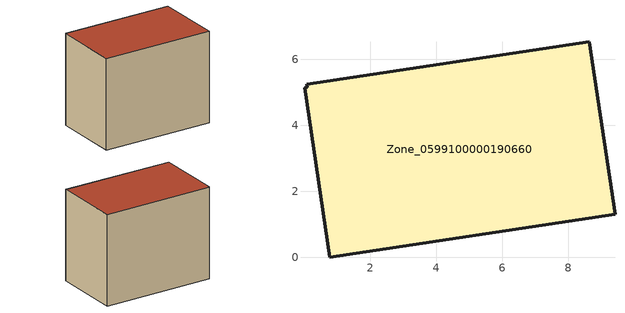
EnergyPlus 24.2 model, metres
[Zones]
Zone_0599100000190660
 floor ground (C_G): 9.42,1.3 0.78,0 0.01,5.14 0.09,5.15 0.07,5.24 8.64,6.53 z0
 wall outside (C_F): 9.42,1.3 8.64,6.53 0.07,5.24 0.09,5.15 0.01,5.14 0.78,0 9.42,1.3 z0:7.06
 roof outside (C_R): 0.78,0 9.42,1.3 8.64,6.53 0.07,5.24 0.09,5.15 0.01,5.14 z7.06
[BUILDING]
Pand.0599100000190660: North Axis=0; Terrain=City; Loads Convergence Tolerance Value=0.04; Temperature Convergence Tolerance Value=0.4; Solar Distribution=FullExterior; Maximum Number of Warmup Days=25; Minimum Number of Warmup Days=1
[Site:Location]
Rotterdam.The.Hague.AP_ZH_NLD Design_Conditions: Latitude=51.96; Longitude=4.45; Time Zone=1; Elevation=-4.5
[SITE:GROUNDTEMPERATURE:BUILDINGSURFACE]
18, 18, 18, 18, 18, 18, 18, 18, 18, 18, 18, 18
[MATERIAL] Thermal Absorptance=0.9; Solar Absorptance=0.7; Visible Absorptance=0.7
Name | Roughness | Thickness | Conductivity | Density | Specific Heat
G.TC.1946 | MediumSmooth | 0.15 | 1 | 540 | 1210
F.TC.1946 | Rough | 0.3 | 0.857143 | 1920 | 840
R.TC.1946 | MediumRough | 0.2 | 0.909091 | 1500 | 1000
[CONSTRUCTION]
C_G: G.TC.1946
C_F: F.TC.1946
C_R: R.TC.1946
[ZONE]
Zone_0599100000190660: Type=1; Multiplier=1; Ceiling Height=Autocalculate; Volume=Autocalculate; Floor Area=autocalculate; Part of Total Floor Area=Yes
[ZONEINFILTRATION:DESIGNFLOWRATE]
Infil_Zone_0599100000190660: Zone or ZoneList or Space or SpaceList=Zone_0599100000190660; Schedule=AlwaysOn; Design Flow Rate Calculation Method=Flow/Area; Flow Rate per Floor Area=0.003; Constant Term Coefficient=1; Temperature Term Coefficient=0; Velocity Term Coefficient=0; Velocity Squared Term Coefficient=0
[HVACTEMPLATE:ZONE:IDEALLOADSAIRSYSTEM]
Zone_0599100000190660: Maximum Heating Supply Air Temperature=50; Minimum Cooling Supply Air Temperature=13; Maximum Heating Supply Air Humidity Ratio=0.0156; Minimum Cooling Supply Air Humidity Ratio=0.0077; Heating Limit=NoLimit; Cooling Limit=NoLimit; Dehumidification Control Type=ConstantSensibleHeatRatio; Cooling Sensible Heat Ratio=0.7; Dehumidification Setpoint=60; Humidification Control Type=None; Humidification Setpoint=30; Outdoor Air Method=None; Outdoor Air Flow Rate per Person=0.00944; Outdoor Air Flow Rate per Zone Floor Area=0; Outdoor Air Flow Rate per Zone=0; Demand Controlled Ventilation Type=None; Outdoor Air Economizer Type=NoEconomizer; Heat Recovery Type=None; Sensible Heat Recovery Effectiveness=0.7; Latent Heat Recovery Effectiveness=0.65
[ZONECONTROL:THERMOSTAT]
ThermostatControl_Zone_0599100000190660: Zone or ZoneList=Zone_0599100000190660; Control Type Schedule=DualSetpointControlType; Control 1=Thermostat_Zone_0599100000190660; Temperature Difference Between Cutout And Setpoint=0
[THERMOSTATSETPOINT:DUALSETPOINT]
Thermostat_Zone_0599100000190660: Heating Setpoint Temperature Schedule=HeatingSetpoint_Zone_0599100000190660; Cooling Setpoint Temperature Schedule=CoolingSetpoint_Zone_0599100000190660
[SCHEDULE:COMPACT]
HeatingSetpoint_Zone_0599100000190660: Through: 12/31, For: AllDays, Until: 24:00, 21
CoolingSetpoint_Zone_0599100000190660: Through: 12/31, For: AllDays, Until: 24:00, 24
DualSetpointControlType: Through: 12/31, For: AllDays, Until: 24:00, 4
AlwaysOn: Through: 12/31, For: AllDays, Until: 24:00, 1
